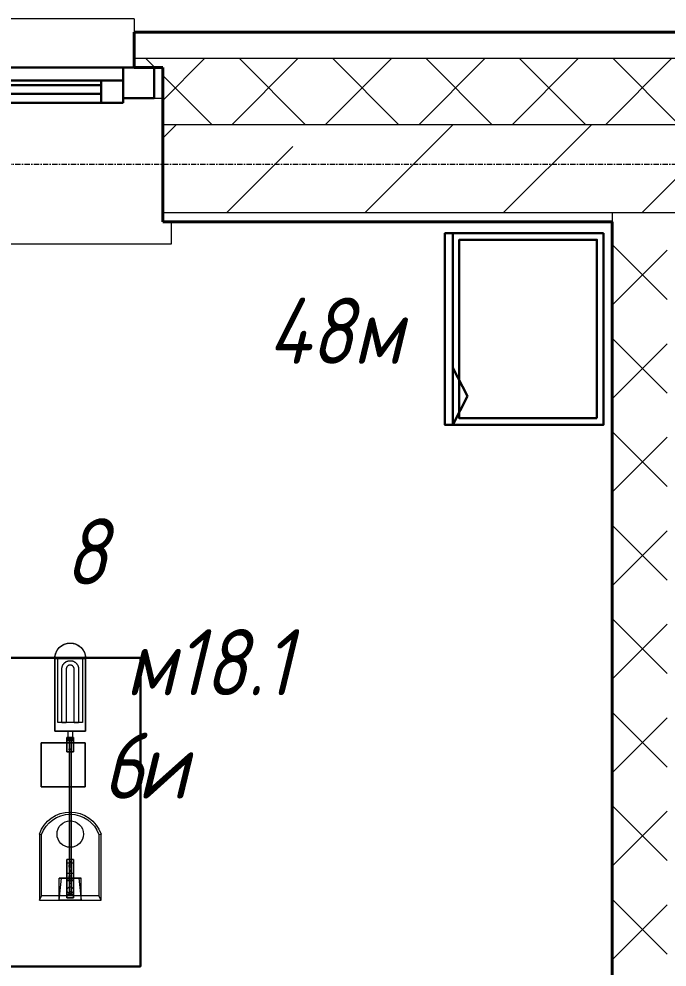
# Model space of a CAD drawing. Header units: millimetres. Extents: x -32954 to 151739, y -65671 to 56243.
# Drawn here: x -5022 to -3550, y -22575 to -20424 of the extents above; entities that cross this region are included whole.
import ezdxf

# ---------------------------------------------------------------- set-up
doc = ezdxf.new("R2010")
doc.units = ezdxf.units.MM
doc.linetypes.add('ADSK_Линия сетки', pattern=[21, 12, -3, 3, -3])
for name, color, linetype, lineweight in [('I-FURN-IDEN', 7, 'Continuous', 9), ('M-EQPM', 7, 'Continuous', 9), ('M-EQPM-IDEN', 7, 'Continuous', 9), ('Каркас_Импост', 7, 'Continuous', 30), ('Окна', 7, 'Continuous', 18), ('Оси', 7, 'Continuous', 9), ('Остекление', 7, 'Continuous', 30), ('Отлив', 7, 'Continuous', 18), ('Подоконник_Верхний брус', 7, 'Continuous', 18), ('Стены разрез', 7, 'Continuous', 40), ('Стены штриховка', 7, 'Continuous', 18), ('ТХ_оборудование', 6, 'Continuous', 30)]:
    doc.layers.add(name, color=color, linetype=linetype, lineweight=lineweight)
doc.styles.add('GOST Common_I', font='GOST_Common Italic.ttf', dxfattribs={"width": 0.9, "height": 150})
pattern_1 = [(45, (-4e-12, -22914.43), (-106.066, 106.066), []), (135, (-4e-12, -22914.43), (-106.066, -106.066), [])]

# ---------------------------------------------------------------- blocks, each defined once
blk = doc.blocks.new('B2B_Окно_1створка - 1320х1460h-729011-В_АР_ПЭ_02 Этаж')
at = {"layer": 'Каркас_Импост', "lineweight": 30}
for p, q in [((-660, 135), (-660, 65)), ((-590, 135), (-615, 135)), ((-590, 105), (-590, 135)), ((590, 135), (590, 105)), ((615, 135), (590, 135)), ((660, 65), (660, 135)), ((-540, 105), (-590, 105)), ((-590, 105), (-590, 55)), ((-540, 55), (-540, 105)), ((540, 105), (540, 55)), ((590, 105), (540, 105)), ((590, 55), (590, 105)), ((-660, 65), (-590, 65)), ((590, 65), (660, 65)), ((-590, 55), (-540, 55)), ((540, 55), (590, 55))]:
    blk.add_line(p, q, dxfattribs=at)
at = {"layer": 'Каркас_Импост'}
for p, q in [((590, 135), (-590, 135)), ((540, 105), (-540, 105)), ((-540, 55), (540, 55))]:
    blk.add_line(p, q, dxfattribs=at)
at = {"layer": 'Остекление'}
for p, q in [((540, 95), (-540, 95)), ((-540, 95), (-540, 75)), ((540, 75), (540, 95)), ((-540, 75), (540, 75))]:
    blk.add_line(p, q, dxfattribs=at)
blk = doc.blocks.new('В2В_Подоконник_ПВХ - ПВХ-717279-В_АР_ПЭ_02 Этаж')
at = {"layer": 'Подоконник_Верхний брус'}
for p, q in [((-680, 0), (-660, 0)), ((660, 0), (680, 0)), ((-700, -280), (-700, -330)), ((700, -330), (700, -280)), ((-700, -330), (700, -330))]:
    blk.add_line(p, q, dxfattribs=at)
blk = doc.blocks.new('B2B_Отлив - Отлив_металлический-717280-В_АР_ПЭ_02 Этаж')
at = {"layer": 'Отлив'}
for p, q in [((-615, 80), (-615, 110)), ((615, 110), (-615, 110)), ((615, 110), (615, 80)), ((-615, 1), (615, 1))]:
    blk.add_line(p, q, dxfattribs=at)
blk = doc.blocks.new('8_Лампа настольная - 8_Лампа настольная-8000947-О_ТХ_01')
at = {"layer": 'M-EQPM'}
for p, q in [((-100, 70), (50, 70)), ((-100, 70), (-90, 65)), ((-100, -70), (-100, 70)), ((49.2, 65), (-90, 65)), ((-90, 65), (-90, -65)), ((49.2, 65), (50, 70)), ((-100, 15), (-100, 25)), ((-100, 25), (-100, 15)), ((-100, 25), (-50, 24.9)), ((-50, 19.9), (-100, 25)), ((-50, 15), (-50, 24.9)), ((-50, 24.9), (-50, 19.9)), ((448.3, 35), (283.3, 35)), ((283.3, -35), (283.3, 35)), ((283.3, 35), (283.3, -35)), ((283.3, 35), (448.3, 35)), ((448.3, 28), (303.3, 28)), ((303.3, 28), (303.3, -28)), ((303.3, 28), (303.3, -28)), ((448.3, 35), (448.3, -35)), ((448.3, 28), (448.3, 35)), ((448.3, 35), (448.3, 0)), ((448.3, 0), (448.3, 35)), ((448.3, -28), (448.3, 28)), ((-100, 15), (-100, -15)), ((-100, -15), (-100, 15)), ((-95, 7.5), (-86.9, 7.5)), ((-55, 7.5), (-95, 7.5)), ((-95, -7.5), (-95, 7.5)), ((-95, 7.5), (-95, -7.5)), ((-86.9, 7.5), (-51.1, 7.5)), ((-86.9, 7.5), (-86.9, -7.5)), ((-86.3, -2.5), (-86.3, 2.5)), ((-86.3, 2.5), (-81.4, 2.5)), ((-49.8, 2.5), (-86.3, 2.5)), ((-81.4, 2.5), (-81.4, -2.5)), ((-81.4, 2.5), (-44.8, 2.5)), ((-61.5, -2.5), (-61.5, 2.5)), ((-61.5, 2.5), (-56.6, 2.5)), ((-25, 2.5), (-61.5, 2.5)), ((-56.6, 2.5), (-56.6, -2.5)), ((-56.6, 2.5), (-20, 2.5)), ((-56.5, 7.5), (-56.5, -7.5)), ((-51.1, 7.5), (-55, 7.5)), ((-55, 7.5), (-55, -7.5)), ((-15, 7.5), (-54.7, 7.5)), ((-54.7, 7.5), (-39.5, 7.5)), ((-54.7, 7.5), (-54.7, -7.5)), ((-51.1, 7.5), (-51.1, -7.5)), ((-50, 19.9), (-50, 15)), ((-50, -14.8), (-50, 15)), ((-50, 15), (-50, -15)), ((-44.8, 2.5), (-49.8, 2.5)), ((-49.8, 2.5), (-49.8, -2.5)), ((-44.8, -2.5), (-44.8, 2.5)), ((-39.5, 7.5), (-7.5, 7.5)), ((-39.5, 7.5), (-39.5, -7.5)), ((-34.5, -2.5), (-34.5, 2.5)), ((-34.5, 2.5), (-32.5, 2.5)), ((241.3, 2.5), (-34.5, 2.5)), ((-32.5, 2.5), (-32.5, -2.5)), ((-32.5, 2.5), (243.3, 2.5)), ((-20, 2.5), (-25, 2.5)), ((-25, 2.5), (-25, -2.5)), ((-20, -2.5), (-20, 2.5)), ((-7.5, 7.5), (-15, 7.5)), ((-15, -7.5), (-15, 7.5)), ((-14.5, -2.5), (-14.5, 2.5)), ((-14.5, 2.5), (-12.6, 2.5)), ((261.4, 2.5), (-14.5, 2.5)), ((-12.6, 2.5), (-12.6, -2.5)), ((-12.6, 2.5), (263.3, 2.5)), ((-7.5, 7.5), (-7.5, -7.5)), ((235.8, 7.5), (235.8, -7.5)), ((261.2, 7.5), (236.9, 7.5)), ((236.9, 7.5), (237.4, 7.5)), ((236.9, 7.5), (236.9, -7.5)), ((237.4, 7.5), (264.8, 7.5)), ((237.4, -7.5), (237.4, 7.5)), ((243.3, 2.5), (241.3, 2.5)), ((241.3, 2.5), (241.3, -2.5)), ((243.3, -2.5), (243.3, 2.5)), ((265.8, 7.5), (261.2, 7.5)), ((261.2, 7.5), (261.2, -7.5)), ((263.3, 2.5), (261.4, 2.5)), ((261.4, 2.5), (261.4, -2.5)), ((263.3, -2.5), (263.3, 2.5)), ((264.8, 7.5), (268.9, 7.5)), ((264.8, 7.5), (264.8, -7.5)), ((268.9, 7.5), (265.8, 7.5)), ((265.8, 7.5), (265.8, -7.5)), ((283.3, 5), (268.3, 5)), ((268.3, -5), (268.3, 5)), ((268.3, 5), (268.3, -5)), ((268.9, -7.5), (268.9, 7.5)), ((268.9, 7.5), (268.9, -7.5)), ((283.3, -5), (283.3, 5)), ((283.3, 5), (283.3, -5)), ((424.3, 19), (303.3, 19)), ((303.3, 9), (303.3, 19)), ((303.3, 19), (303.3, 9)), ((303.3, 9), (424.3, 9)), ((-100, -25), (-100, -15)), ((-100, -15), (-100, -25)), ((-100, -25), (-50, -20.1)), ((-95, -7.5), (-55, -7.5)), ((-86.9, -7.5), (-95, -7.5)), ((-51.1, -7.5), (-86.9, -7.5)), ((-81.4, -2.5), (-86.3, -2.5)), ((-49.8, -2.5), (-86.3, -2.5)), ((-44.8, -2.5), (-81.4, -2.5)), ((-56.6, -2.5), (-61.5, -2.5)), ((-25, -2.5), (-61.5, -2.5)), ((-20, -2.5), (-56.6, -2.5)), ((-55, -7.5), (-51.1, -7.5)), ((-39.5, -7.5), (-54.7, -7.5)), ((-54.7, -7.5), (-15, -7.5)), ((-50, -25.2), (-50, -14.8)), ((-50, -15), (-50, -20.1)), ((-50, -20.1), (-50, -25.2)), ((-49.8, -2.5), (-44.8, -2.5)), ((-7.5, -7.5), (-39.5, -7.5)), ((-32.5, -2.5), (-34.5, -2.5)), ((241.3, -2.5), (-34.5, -2.5)), ((243.3, -2.5), (-32.5, -2.5)), ((-25, -2.5), (-20, -2.5)), ((-15, -7.5), (-7.5, -7.5)), ((-12.6, -2.5), (-14.5, -2.5)), ((261.4, -2.5), (-14.5, -2.5)), ((263.3, -2.5), (-12.6, -2.5)), ((237.4, -7.5), (236.9, -7.5)), ((236.9, -7.5), (261.2, -7.5)), ((264.8, -7.5), (237.4, -7.5)), ((241.3, -2.5), (243.3, -2.5)), ((261.2, -7.5), (265.8, -7.5)), ((261.4, -2.5), (263.3, -2.5)), ((268.9, -7.5), (264.8, -7.5)), ((265.8, -7.5), (268.9, -7.5)), ((268.3, -5), (283.3, -5)), ((424.3, -9), (303.3, -9)), ((303.3, -9), (303.3, -19)), ((303.3, -19), (303.3, -9)), ((303.3, -19), (424.3, -19)), ((448.3, -35), (448.3, 0)), ((448.3, 0), (448.3, -35)), ((-100, -25), (-50, -25.2)), ((283.3, -35), (448.3, -35)), ((448.3, -35), (283.3, -35)), ((303.3, -28), (448.3, -28)), ((448.3, -35), (448.3, -28)), ((-100, -70), (-90, -65)), ((50, -70), (-100, -70)), ((-90, -65), (49.2, -65)), ((50, -70), (49.2, -65))]:
    blk.add_line(p, q, dxfattribs=at)
at = {"layer": 'M-EQPM', "flags": 128}
for points in [[(448.3, -35), (449.7, -35), (451.1, -34.9), (452.5, -34.7), (453.9, -34.6), (455.3, -34.3), (456.7, -34), (458, -33.6), (459.3, -33.2), (460.7, -32.8), (462, -32.2), (463.2, -31.7), (464.5, -31), (465.7, -30.4), (466.9, -29.7), (468.1, -28.9), (469.2, -28.1), (470.3, -27.2), (471.4, -26.3), (472.4, -25.4), (473.4, -24.4), (474.4, -23.4), (475.3, -22.3), (476.2, -21.2), (477, -20.1), (477.8, -18.9), (478.5, -17.7), (479.2, -16.5), (479.8, -15.2), (480.4, -14), (481, -12.7), (481.4, -11.4), (481.9, -10), (482.2, -8.7), (482.6, -7.3), (482.8, -5.9), (483, -4.6), (483.2, -3.2), (483.3, -1.8), (483.3, -0.4), (483.3, 1), (483.3, 2.4), (483.1, 3.8), (482.9, 5.2), (482.7, 6.6), (482.4, 8), (482.1, 9.3), (481.7, 10.7), (481.2, 12), (480.7, 13.3), (480.2, 14.6), (479.6, 15.8), (478.9, 17.1), (478.2, 18.3), (477.4, 19.4), (476.6, 20.6), (475.8, 21.7), (474.9, 22.8), (474, 23.8), (473, 24.8), (472, 25.8), (470.9, 26.7), (469.8, 27.6), (468.7, 28.5), (467.6, 29.2), (466.4, 30), (465.2, 30.7), (463.9, 31.3), (462.7, 31.9), (461.4, 32.5), (460.1, 33), (458.7, 33.4), (457.4, 33.8), (456, 34.1), (454.7, 34.4), (453.3, 34.6), (451.9, 34.8), (450.5, 34.9), (449.1, 35), (448.3, 35)], [(424.3, -19), (425.1, -19), (425.9, -18.9), (426.6, -18.9), (427.4, -18.8), (428.1, -18.6), (428.9, -18.5), (429.6, -18.3), (430.3, -18), (431, -17.8), (431.7, -17.5), (432.4, -17.2), (433.1, -16.9), (433.8, -16.5), (434.4, -16.1), (435.1, -15.7), (435.7, -15.2), (436.3, -14.8), (436.9, -14.3), (437.4, -13.8), (438, -13.2), (438.5, -12.7), (439, -12.1), (439.5, -11.5), (439.9, -10.9), (440.3, -10.3), (440.7, -9.6), (441.1, -9), (441.4, -8.3), (441.8, -7.6), (442, -6.9), (442.3, -6.2), (442.5, -5.4), (442.7, -4.7), (442.9, -4), (443.1, -3.2), (443.2, -2.5), (443.3, -1.7), (443.3, -1), (443.3, -0.2), (443.3, 0.6), (443.3, 1.3), (443.2, 2.1), (443.1, 2.8), (443, 3.6), (442.8, 4.3), (442.7, 5.1), (442.4, 5.8), (442.2, 6.5), (441.9, 7.2), (441.6, 7.9), (441.3, 8.6), (440.9, 9.3), (440.5, 9.9), (440.1, 10.6), (439.7, 11.2), (439.2, 11.8), (438.8, 12.4), (438.2, 12.9), (437.7, 13.5), (437.2, 14), (436.6, 14.5), (436, 15), (435.4, 15.4), (434.8, 15.9), (434.1, 16.3), (433.5, 16.7), (432.8, 17), (432.1, 17.3), (431.4, 17.6), (430.7, 17.9), (430, 18.1), (429.3, 18.4), (428.5, 18.5), (427.8, 18.7), (427, 18.8), (426.3, 18.9), (425.5, 19), (424.7, 19), (424.3, 19)], [(424.3, 9), (424.7, 9), (425.1, 9), (425.4, 8.9), (425.8, 8.9), (426.1, 8.8), (426.5, 8.7), (426.8, 8.6), (427.2, 8.5), (427.5, 8.4), (427.8, 8.3), (428.2, 8.1), (428.5, 8), (428.8, 7.8), (429.1, 7.6), (429.4, 7.4), (429.7, 7.2), (430, 7), (430.3, 6.8), (430.5, 6.5), (430.8, 6.3), (431, 6), (431.3, 5.7), (431.5, 5.5), (431.7, 5.2), (431.9, 4.9), (432.1, 4.6), (432.3, 4.2), (432.4, 3.9), (432.6, 3.6), (432.7, 3.3), (432.8, 2.9), (433, 2.6), (433.1, 2.2), (433.1, 1.9), (433.2, 1.5), (433.3, 1.2), (433.3, 0.8), (433.3, 0.5), (433.3, 0.1), (433.3, -0.3), (433.3, -0.6), (433.3, -1), (433.2, -1.3), (433.2, -1.7), (433.1, -2), (433, -2.4), (432.9, -2.7), (432.8, -3.1), (432.7, -3.4), (432.5, -3.7), (432.4, -4.1), (432.2, -4.4), (432, -4.7), (431.8, -5), (431.6, -5.3), (431.4, -5.6), (431.2, -5.9), (430.9, -6.1), (430.7, -6.4), (430.4, -6.6), (430.1, -6.9), (429.9, -7.1), (429.6, -7.3), (429.3, -7.5), (429, -7.7), (428.7, -7.9), (428.3, -8.1), (428, -8.2), (427.7, -8.4), (427.4, -8.5), (427, -8.6), (426.7, -8.7), (426.3, -8.8), (426, -8.9), (425.6, -8.9), (425.2, -9), (424.9, -9), (424.5, -9), (424.3, -9)]]:
    blk.add_lwpolyline(points, dxfattribs=at)
at = {"layer": 'M-EQPM'}
for centre, radius, start, end in [((26, 0), 69, 289.6049, 70.3951), ((26, 0), 74, 288.9246, 71.0754), ((50, 0), 30, 0, 180), ((448.3, 0), 35, 270, 90), ((-77.5, 0), 7.5, 360, 180), ((-77.5, 0), 7.5, 0, 180), ((-77.5, 0), 7.5, 180, 360), ((-77.5, 0), 7.5, 180, 360), ((50, 0), 30, 180, 360)]:
    blk.add_arc(centre, radius, start, end, dxfattribs=at)
blk = doc.blocks.new('б_п_Универсальный элемент - Телефон-9240925-О_ТХ_01')
at = {"layer": 'M-EQPM'}
for p, q in [((50, 50), (-50, 50)), ((-50, 50), (-50, -50)), ((-50, -50), (-50, 50)), ((-50, 50), (50, 50)), ((50, -50), (50, 50)), ((50, 50), (50, -50)), ((-50, -50), (50, -50)), ((50, -50), (-50, -50))]:
    blk.add_line(p, q, dxfattribs=at)
blk = doc.blocks.new('Сейф')
at = {"layer": 'ТХ_оборудование', "color": 1}
for p, q in [((30732.2, 437361.3), (30732.2, 436926.3)), ((30732.2, 437056.1), (30698.4, 436991.2)), ((30732.2, 436926.3), (30698.4, 436991.2))]:
    blk.add_line(p, q, dxfattribs=at)
for points in [[(30389.8, 437361.3), (30389.8, 436926.3), (30749.8, 436926.3), (30749.8, 437361.3)], [(30404.8, 436941.3), (30717.2, 436941.3), (30717.2, 437346.3), (30404.8, 437346.3)]]:
    blk.add_lwpolyline(points, close=True, dxfattribs=at)

msp = doc.modelspace()

# ---------------------------------------------------------------- hatches: boundary and pattern name
at = {"layer": 'Стены разрез', "lineweight": 9}
h = msp.add_hatch(dxfattribs=at)
h.set_pattern_fill('FP_1', color=256, style=0, pattern_type=2)
h.set_pattern_definition(pattern_1)
h.paths.add_polyline_path([(50, -20664.4), (200, -20664.4), (200, -20514.4), (-1735, -20514.4), (-1735, -20534.4), (-1670, -20534.4), (-1670, -20664.4), (-113.9, -20664.4)])
h.paths.add_polyline_path([(-3030, -20664.4), (-3030, -20534.4), (-2965, -20534.4), (-2965, -20514.4), (-4760, -20514.4), (-4760, -20534.4), (-4695, -20534.4), (-4695, -20664.4), (-3118.4, -20664.4)])
h.paths.add_polyline_path([(-6123, -20664.4), (-6055, -20664.4), (-6055, -20534.4), (-5990, -20534.4), (-5990, -20514.4), (-6520.6, -20514.4), (-6520.6, -20534.4), (-6455.6, -20534.4), (-6455.6, -20664.4)])
h.paths.add_polyline_path([(-7645.6, -20664.4), (-7645.6, -20534.4), (-7580.6, -20534.4), (-7580.6, -20514.4), (-10120.7, -20514.4), (-10120.7, -20534.4), (-10055.7, -20534.4), (-10055.7, -20664.4), (-9127.5, -20664.4)])
h = msp.add_hatch(dxfattribs=at)
h.set_pattern_fill('FP_2', color=256, style=0, pattern_type=2)
h.set_pattern_definition([(45, (-4e-12, -22914.43), (-314.309, 314.309), []), (45, (314.3, -22914.43), (-314.309, 314.309), [555.625, -111.125, 3.353, -107.772])])
h.paths.add_polyline_path([(50, -20864.4), (50, -20664.4), (-1670, -20664.4), (-1670, -20864.4), (-113.9, -20864.4)])
h.paths.add_polyline_path([(-3675, -20864.4), (-3030, -20864.4), (-3030, -20664.4), (-4695, -20664.4), (-4695, -20864.4)])
h.paths.add_polyline_path([(-6123, -20864.4), (-6055, -20864.4), (-6055, -20664.4), (-6455.6, -20664.4), (-6455.6, -20864.4), (-6275, -20864.4)])
h.paths.add_polyline_path([(-7645.6, -20864.4), (-7645.6, -20664.4), (-10055.7, -20664.4), (-10055.7, -20864.4), (-8808.4, -20864.4)])
h = msp.add_hatch(dxfattribs=at)
h.set_pattern_fill('FP_1', color=256, style=0, pattern_type=2)
h.set_pattern_definition(pattern_1)
h.paths.add_polyline_path([(-3550, -26284.4), (-3550, -20864.4), (-3675, -20864.4), (-3675, -26284.4)])

# ---------------------------------------------------------------- linework, layer by layer
at = {"layer": 'Оси', "linetype": 'ADSK_Линия сетки'}
msp.add_line((2500, -20754.4), (-32136.4, -20754.4), dxfattribs=at)
at = {"layer": 'Стены разрез'}
for p, q in [((-2965, -20454.4), (-4760, -20454.4)), ((-4760, -20454.4), (-4760, -20534.4)), ((-4760, -20534.4), (-4695, -20534.4)), ((-4695, -20534.4), (-4695, -20884.4)), ((-4695, -20884.4), (-3675, -20884.4)), ((-3675, -20884.4), (-3675, -26284.4))]:
    msp.add_line(p, q, dxfattribs=at)
at = {"layer": 'Стены штриховка'}
for p, q in [((-2965, -20514.4), (-4760, -20514.4)), ((-3030, -20664.4), (-4695, -20664.4)), ((-3030, -20864.4), (-4695, -20864.4)), ((-3675, -20864.4), (-3675, -20884.4))]:
    msp.add_line(p, q, dxfattribs=at)
at = {"layer": 'ТХ_оборудование', "color": 1}
msp.add_lwpolyline([(-4746, -21874.1), (-6246, -21874.1), (-6246, -22574.1), (-4746, -22574.1)], close=True, dxfattribs=at)

# ---------------------------------------------------------------- block references
at = {"layer": 'M-EQPM', "xscale": -1, "rotation": 270.0000000000018}
msp.add_blockref('8_Лампа настольная - 8_Лампа настольная-8000947-О_ТХ_01', (-4905.3, -22323.7), dxfattribs=at)
at = {"layer": 'M-EQPM', "xscale": -1}
msp.add_blockref('б_п_Универсальный элемент - Телефон-9240925-О_ТХ_01', (-4921.3, -22116.8), dxfattribs=at)
at = {"layer": 'Окна'}
for name, p in [('B2B_Отлив - Отлив_металлический-717280-В_АР_ПЭ_02 Этаж', (-5375, -20534.4)), ('B2B_Окно_1створка - 1320х1460h-729011-В_АР_ПЭ_02 Этаж', (-5375, -20669.4)), ('В2В_Подоконник_ПВХ - ПВХ-717279-В_АР_ПЭ_02 Этаж', (-5375, -20604.4))]:
    msp.add_blockref(name, p, dxfattribs=at)
at = {"layer": 'ТХ_оборудование', "color": 1, "xscale": -1}
msp.add_blockref('Сейф', (26695.4, -458271.8), dxfattribs=at)

# ---------------------------------------------------------------- texts
at = {"layer": 'I-FURN-IDEN', "char_height": 150, "attachment_point": 3, "style": 'GOST Common_I'}
for s, insert, width in [('48', (-4263, -21056.9), 259.747), ('\\fGOST Common|b0|i1|c204|p34|;\\W.9;м', (-4149.8, -21056.9), 137.089), ('м18.1', (-4401.6, -21808.9), 137.089)]:
    msp.add_mtext(s, dxfattribs=dict(at, insert=insert, width=width))
at = {"layer": 'M-EQPM-IDEN', "char_height": 150, "width": 122.658, "attachment_point": 3, "style": 'GOST Common_I'}
for s, insert in [('\\fGOST Common|b0|i1|c204|p34|;\\W.9;8', (-4821, -21557.6)), ('\\fGOST Common|b0|i1|c204|p34|;\\W.9;6', (-4738.6, -22043.5)), ('\\fGOST Common|b0|i1|c204|p34|;\\W.9;и', (-4637.4, -22043.5))]:
    msp.add_mtext(s, dxfattribs=dict(at, insert=insert))

doc.saveas('drawing.dxf')
